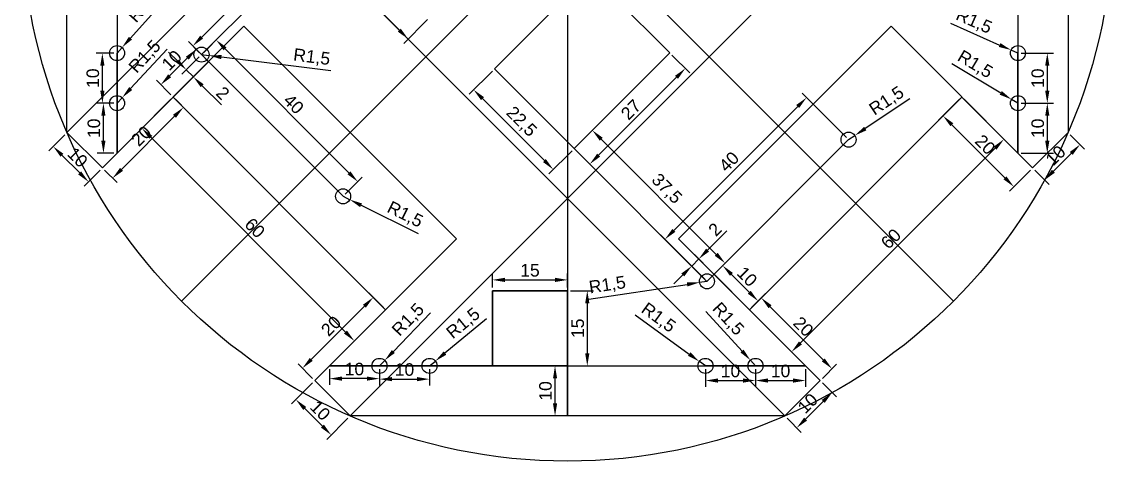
# Model space of a CAD drawing. Header units: millimetres. Extents: x -109 to 109, y -109 to 111.
# Drawn here: x -109 to 109, y -109 to -21.3 of the extents above; entities that cross this region are included whole.
import ezdxf

# ---------------------------------------------------------------- set-up
doc = ezdxf.new("R2010")
doc.units = ezdxf.units.MM
for name, color, linetype in [('Annotation', 50, 'Continuous'), ('Final', 1, 'Continuous'), ('Holes', 4, 'Continuous'), ('Plate', 7, 'Continuous')]:
    doc.layers.add(name, color=color, linetype=linetype)
doc.styles.get("Standard").update_dxf_attribs({"font": 'arial.ttf'})
doc.dimstyles.new('ISO-25', dxfattribs={"dimtxt": 2.5, "dimasz": 2.5, "dimexe": 1.25, "dimexo": 0.625, "dimtad": 1, "dimtxsty": 'Standard', "dimcen": 2.5, "dimadec": 0, "dimazin": 0, "dimtfac": 1, "dimtmove": 0, "dimatfit": 3, "dimfxl": 1, "dimarcsym": 0})

# ---------------------------------------------------------------- blocks, each defined once
blk = doc.blocks.new('*D13')
at = {"layer": 'Annotation', "color": 0, "lineweight": -2, "transparency": 16777216}
for p, q in [((100.42, -43.85), (103.27, -46.7)), ((100.61, -47.58), (97.08, -51.12)), ((93.35, -50.93), (96.19, -53.77))]:
    blk.add_line(p, q, dxfattribs=at)
at = {"layer": 'Annotation', "color": 0, "transparency": 16777216}
for points in [[(100.32, -47.29), (100.91, -47.88), (102.38, -45.81)], [(96.78, -50.82), (97.37, -51.41), (95.31, -52.88)]]:
    blk.add_solid(points, dxfattribs=at)
at = {"layer": 'Defpoints', "color": 0, "transparency": 16777216}
for p in [(99.98, -43.41), (92.91, -50.48), (95.31, -52.88)]:
    blk.add_point(p, dxfattribs=at)
at = {"layer": 'Annotation', "color": 0, "transparency": 16777216, "insert": (97.5, -48), "char_height": 2.5, "attachment_point": 5, "rotation": 45}
blk.add_mtext('10', dxfattribs=at)
blk = doc.blocks.new('*D17')
at = {"layer": 'Annotation', "color": 0, "lineweight": -2, "transparency": 16777216}
for p, q in [((50.93, -93.35), (53.75, -96.18)), ((51.1, -97.06), (47.56, -100.6)), ((43.85, -100.42), (46.68, -103.25))]:
    blk.add_line(p, q, dxfattribs=at)
at = {"layer": 'Annotation', "color": 0, "transparency": 16777216}
for points in [[(50.8, -96.76), (51.39, -97.35), (52.87, -95.29)], [(47.27, -100.3), (47.86, -100.89), (45.79, -102.36)]]:
    blk.add_solid(points, dxfattribs=at)
at = {"layer": 'Defpoints', "color": 0, "transparency": 16777216}
for p in [(50.48, -92.91), (43.41, -99.98), (45.79, -102.36)]:
    blk.add_point(p, dxfattribs=at)
at = {"layer": 'Annotation', "color": 0, "transparency": 16777216, "insert": (47.99, -97.48), "char_height": 2.5, "attachment_point": 5, "rotation": 45}
blk.add_mtext('10', dxfattribs=at)
blk = doc.blocks.new('*D18')
at = {"layer": 'Annotation', "color": 0, "lineweight": -2, "transparency": 16777216}
for p, q in [((-50.93, -93.35), (-55.15, -97.58)), ((-52.5, -98.46), (-48.97, -102)), ((-43.85, -100.42), (-48.08, -104.65))]:
    blk.add_line(p, q, dxfattribs=at)
at = {"layer": 'Annotation', "color": 0, "transparency": 16777216}
for points in [[(-52.21, -98.17), (-52.8, -98.76), (-54.27, -96.7)], [(-48.67, -101.7), (-49.26, -102.29), (-47.2, -103.77)]]:
    blk.add_solid(points, dxfattribs=at)
at = {"layer": 'Defpoints', "color": 0, "transparency": 16777216}
for p in [(-50.48, -92.91), (-43.41, -99.98), (-47.2, -103.77)]:
    blk.add_point(p, dxfattribs=at)
at = {"layer": 'Annotation', "color": 0, "transparency": 16777216, "insert": (-49.39, -98.89), "char_height": 2.5, "attachment_point": 5, "rotation": 315}
blk.add_mtext('10', dxfattribs=at)
blk = doc.blocks.new('*D22')
at = {"layer": 'Annotation', "color": 0, "lineweight": -2, "transparency": 16777216}
for p, q in [((-100.42, -43.85), (-103.63, -47.06)), ((-97.44, -51.48), (-100.98, -47.94)), ((-93.35, -50.93), (-96.56, -54.13))]:
    blk.add_line(p, q, dxfattribs=at)
at = {"layer": 'Annotation', "color": 0, "transparency": 16777216}
for points in [[(-100.68, -47.65), (-101.27, -48.24), (-102.74, -46.18)], [(-97.15, -51.18), (-97.74, -51.77), (-95.67, -53.25)]]:
    blk.add_solid(points, dxfattribs=at)
at = {"layer": 'Defpoints', "color": 0, "transparency": 16777216}
for p in [(-99.98, -43.41), (-102.74, -46.18), (-92.91, -50.48)]:
    blk.add_point(p, dxfattribs=at)
at = {"layer": 'Annotation', "color": 0, "transparency": 16777216, "insert": (-97.86, -48.37), "char_height": 2.5, "attachment_point": 5, "rotation": 315}
blk.add_mtext('10', dxfattribs=at)
blk = doc.blocks.new('*D26')
at = {"layer": 'Annotation', "color": 0, "lineweight": -2, "transparency": 16777216}
for p, q in [((-47.04, -1.78), (-51.8, -6.54)), ((-49.14, -7.42), (-33.59, -22.98)), ((-27.95, -20.87), (-32.7, -25.63))]:
    blk.add_line(p, q, dxfattribs=at)
at = {"layer": 'Annotation', "color": 0, "transparency": 16777216}
for points in [[(-48.85, -7.13), (-49.44, -7.72), (-50.91, -5.66)], [(-33.29, -22.69), (-33.88, -23.28), (-31.82, -24.75)]]:
    blk.add_solid(points, dxfattribs=at)
at = {"layer": 'Defpoints', "color": 0, "transparency": 16777216}
for p in [(-46.59, -1.34), (-27.5, -20.43), (-31.82, -24.75)]:
    blk.add_point(p, dxfattribs=at)
at = {"layer": 'Annotation', "color": 0, "transparency": 16777216, "insert": (-40.04, -13.87), "char_height": 2.5, "attachment_point": 5, "rotation": 315}
blk.add_mtext('27', dxfattribs=at)
blk = doc.blocks.new('*D42')
at = {"layer": 'Annotation', "color": 0, "lineweight": -2, "transparency": 16777216}
for p, q in [((-79.97, -26.78), (-87.26, -34.62)), ((-89.98, -37.56), (-88.96, -36.46))]:
    blk.add_line(p, q, dxfattribs=at)
at = {"layer": 'Annotation', "color": 0, "transparency": 16777216}
blk.add_solid([(-87.56, -34.34), (-86.95, -34.91), (-88.96, -36.46)], dxfattribs=at)
at = {"layer": 'Defpoints', "color": 0, "transparency": 16777216}
for p in [(-88.96, -36.46), (-89.98, -37.56)]:
    blk.add_point(p, dxfattribs=at)
at = {"layer": 'Annotation', "color": 0, "transparency": 16777216, "insert": (-84.32, -28.34), "char_height": 2.5, "attachment_point": 5, "rotation": 47.1097}
blk.add_mtext('R1,5', dxfattribs=at)
blk = doc.blocks.new('*D43')
at = {"layer": 'Annotation', "color": 0, "lineweight": -2, "transparency": 16777216}
for p, q in [((-80.16, -16.6), (-87.31, -24.58)), ((-89.98, -27.56), (-88.98, -26.44))]:
    blk.add_line(p, q, dxfattribs=at)
at = {"layer": 'Annotation', "color": 0, "transparency": 16777216}
blk.add_solid([(-87.62, -24.3), (-87, -24.85), (-88.98, -26.44)], dxfattribs=at)
at = {"layer": 'Defpoints', "color": 0, "transparency": 16777216}
for p in [(-89.98, -27.56), (-88.98, -26.44)]:
    blk.add_point(p, dxfattribs=at)
at = {"layer": 'Annotation', "color": 0, "transparency": 16777216, "insert": (-84.49, -18.24), "char_height": 2.5, "attachment_point": 5, "rotation": 48.1237}
blk.add_mtext('R1,5', dxfattribs=at)
blk = doc.blocks.new('*D52')
at = {"layer": 'Annotation', "color": 0, "lineweight": -2, "transparency": 16777216}
for p, q in [((76.53, -21.6), (86.32, -25.94)), ((89.98, -27.56), (88.61, -26.95))]:
    blk.add_line(p, q, dxfattribs=at)
at = {"layer": 'Annotation', "color": 0, "transparency": 16777216}
blk.add_solid([(86.49, -25.56), (86.16, -26.32), (88.61, -26.95)], dxfattribs=at)
at = {"layer": 'Defpoints', "color": 0, "transparency": 16777216}
for p in [(88.61, -26.95), (89.98, -27.56)]:
    blk.add_point(p, dxfattribs=at)
at = {"layer": 'Annotation', "color": 0, "transparency": 16777216, "insert": (81.14, -21.32), "char_height": 2.5, "attachment_point": 5, "rotation": 336.1309}
blk.add_mtext('R1,5', dxfattribs=at)
blk = doc.blocks.new('*D53')
at = {"layer": 'Annotation', "color": 0, "lineweight": -2, "transparency": 16777216}
for p, q in [((76.75, -29.64), (86.55, -35.5)), ((89.98, -37.56), (88.69, -36.79))]:
    blk.add_line(p, q, dxfattribs=at)
at = {"layer": 'Annotation', "color": 0, "transparency": 16777216}
blk.add_solid([(86.76, -35.14), (86.33, -35.86), (88.69, -36.79)], dxfattribs=at)
at = {"layer": 'Defpoints', "color": 0, "transparency": 16777216}
for p in [(88.69, -36.79), (89.98, -37.56)]:
    blk.add_point(p, dxfattribs=at)
at = {"layer": 'Annotation', "color": 0, "transparency": 16777216, "insert": (81.36, -29.92), "char_height": 2.5, "attachment_point": 5, "rotation": 329.1111}
blk.add_mtext('R1,5', dxfattribs=at)
blk = doc.blocks.new('*D54')
at = {"layer": 'Annotation', "color": 0, "lineweight": -2, "transparency": 16777216}
for p, q in [((27.65, -79.1), (34.86, -87.02)), ((37.56, -89.98), (36.55, -88.87))]:
    blk.add_line(p, q, dxfattribs=at)
at = {"layer": 'Annotation', "color": 0, "transparency": 16777216}
blk.add_solid([(35.17, -86.74), (34.55, -87.3), (36.55, -88.87)], dxfattribs=at)
at = {"layer": 'Defpoints', "color": 0, "transparency": 16777216}
for p in [(36.55, -88.87), (37.56, -89.98)]:
    blk.add_point(p, dxfattribs=at)
at = {"layer": 'Annotation', "color": 0, "transparency": 16777216, "insert": (31.99, -80.71), "char_height": 2.5, "attachment_point": 5, "rotation": 312.3177}
blk.add_mtext('R1,5', dxfattribs=at)
blk = doc.blocks.new('*D55')
at = {"layer": 'Annotation', "color": 0, "lineweight": -2, "transparency": 16777216}
for p, q in [((13.52, -79.78), (24.32, -87.63)), ((27.56, -89.98), (26.34, -89.1))]:
    blk.add_line(p, q, dxfattribs=at)
at = {"layer": 'Annotation', "color": 0, "transparency": 16777216}
blk.add_solid([(24.56, -87.29), (24.07, -87.97), (26.34, -89.1)], dxfattribs=at)
at = {"layer": 'Defpoints', "color": 0, "transparency": 16777216}
for p in [(26.34, -89.1), (27.56, -89.98)]:
    blk.add_point(p, dxfattribs=at)
at = {"layer": 'Annotation', "color": 0, "transparency": 16777216, "insert": (18.09, -80.47), "char_height": 2.5, "attachment_point": 5, "rotation": 323.9869}
blk.add_mtext('R1,5', dxfattribs=at)
blk = doc.blocks.new('*D56')
at = {"layer": 'Annotation', "color": 0, "lineweight": -2, "transparency": 16777216}
for p, q in [((-16.21, -80.61), (-24.47, -87.43)), ((-27.56, -89.98), (-26.4, -89.03))]:
    blk.add_line(p, q, dxfattribs=at)
at = {"layer": 'Annotation', "color": 0, "transparency": 16777216}
blk.add_solid([(-24.74, -87.11), (-24.21, -87.76), (-26.4, -89.03)], dxfattribs=at)
at = {"layer": 'Defpoints', "color": 0, "transparency": 16777216}
for p in [(-26.4, -89.03), (-27.56, -89.98)]:
    blk.add_point(p, dxfattribs=at)
at = {"layer": 'Annotation', "color": 0, "transparency": 16777216, "insert": (-20.73, -81.59), "char_height": 2.5, "attachment_point": 5, "rotation": 39.5497}
blk.add_mtext('R1,5', dxfattribs=at)
blk = doc.blocks.new('*D57')
at = {"layer": 'Annotation', "color": 0, "lineweight": -2, "transparency": 16777216}
for p, q in [((-27.35, -79.39), (-34.78, -87.1)), ((-37.56, -89.98), (-36.51, -88.9))]:
    blk.add_line(p, q, dxfattribs=at)
at = {"layer": 'Annotation', "color": 0, "transparency": 16777216}
blk.add_solid([(-35.08, -86.81), (-34.48, -87.39), (-36.51, -88.9)], dxfattribs=at)
at = {"layer": 'Defpoints', "color": 0, "transparency": 16777216}
for p in [(-36.51, -88.9), (-37.56, -89.98)]:
    blk.add_point(p, dxfattribs=at)
at = {"layer": 'Annotation', "color": 0, "transparency": 16777216, "insert": (-31.73, -80.87), "char_height": 2.5, "attachment_point": 5, "rotation": 46.0676}
blk.add_mtext('R1,5', dxfattribs=at)
blk = doc.blocks.new('*D66')
at = {"layer": 'Annotation', "color": 0, "lineweight": -2, "transparency": 16777216}
for p, q in [((-0.63, -89.98), (-3.74, -89.98)), ((-2.49, -97.48), (-2.49, -92.48)), ((-0.63, -99.98), (-3.74, -99.98))]:
    blk.add_line(p, q, dxfattribs=at)
at = {"layer": 'Annotation', "color": 0, "transparency": 16777216}
for points in [[(-2.9, -92.48), (-2.07, -92.48), (-2.49, -89.98)], [(-2.9, -97.48), (-2.07, -97.48), (-2.49, -99.98)]]:
    blk.add_solid(points, dxfattribs=at)
at = {"layer": 'Defpoints', "color": 0, "transparency": 16777216}
for p in [(-2.49, -89.98), (0, -89.98), (0, -99.98)]:
    blk.add_point(p, dxfattribs=at)
at = {"layer": 'Annotation', "color": 0, "transparency": 16777216, "insert": (-4.39, -94.98), "char_height": 2.5, "attachment_point": 5, "rotation": 90}
blk.add_mtext('10', dxfattribs=at)
blk = doc.blocks.new('*D67')
at = {"layer": 'Annotation', "color": 0, "lineweight": -2, "transparency": 16777216}
for p, q in [((-47.56, -90.61), (-47.56, -93.78)), ((-37.56, -90.61), (-37.56, -93.78)), ((-40.06, -92.53), (-45.06, -92.53))]:
    blk.add_line(p, q, dxfattribs=at)
at = {"layer": 'Annotation', "color": 0, "transparency": 16777216}
for points in [[(-45.06, -92.11), (-45.06, -92.94), (-47.56, -92.53)], [(-40.06, -92.11), (-40.06, -92.94), (-37.56, -92.53)]]:
    blk.add_solid(points, dxfattribs=at)
at = {"layer": 'Defpoints', "color": 0, "transparency": 16777216}
for p in [(-47.56, -89.98), (-37.56, -89.98), (-47.56, -92.53)]:
    blk.add_point(p, dxfattribs=at)
at = {"layer": 'Annotation', "color": 0, "transparency": 16777216, "insert": (-42.56, -90.63), "char_height": 2.5, "attachment_point": 5}
blk.add_mtext('10', dxfattribs=at)
blk = doc.blocks.new('*D68')
at = {"layer": 'Annotation', "color": 0, "lineweight": -2, "transparency": 16777216}
for p, q in [((-37.56, -90.61), (-37.56, -93.88)), ((-27.56, -90.61), (-27.56, -93.88)), ((-35.06, -92.63), (-30.06, -92.63))]:
    blk.add_line(p, q, dxfattribs=at)
at = {"layer": 'Annotation', "color": 0, "transparency": 16777216}
for points in [[(-35.06, -92.21), (-35.06, -93.05), (-37.56, -92.63)], [(-30.06, -92.21), (-30.06, -93.05), (-27.56, -92.63)]]:
    blk.add_solid(points, dxfattribs=at)
at = {"layer": 'Defpoints', "color": 0, "transparency": 16777216}
for p in [(-37.56, -89.98), (-27.56, -89.98), (-27.56, -92.63)]:
    blk.add_point(p, dxfattribs=at)
at = {"layer": 'Annotation', "color": 0, "transparency": 16777216, "insert": (-32.56, -90.73), "char_height": 2.5, "attachment_point": 5}
blk.add_mtext('10', dxfattribs=at)
blk = doc.blocks.new('*D69')
at = {"layer": 'Annotation', "color": 0, "lineweight": -2, "transparency": 16777216}
for p, q in [((37.56, -90.61), (37.56, -94.16)), ((47.56, -90.61), (47.56, -94.16)), ((40.06, -92.91), (45.06, -92.91))]:
    blk.add_line(p, q, dxfattribs=at)
at = {"layer": 'Annotation', "color": 0, "transparency": 16777216}
for points in [[(40.06, -92.49), (40.06, -93.33), (37.56, -92.91)], [(45.06, -92.49), (45.06, -93.33), (47.56, -92.91)]]:
    blk.add_solid(points, dxfattribs=at)
at = {"layer": 'Defpoints', "color": 0, "transparency": 16777216}
for p in [(37.56, -89.98), (47.56, -89.98), (47.56, -92.91)]:
    blk.add_point(p, dxfattribs=at)
at = {"layer": 'Annotation', "color": 0, "transparency": 16777216, "insert": (42.56, -91.01), "char_height": 2.5, "attachment_point": 5}
blk.add_mtext('10', dxfattribs=at)
blk = doc.blocks.new('*D70')
at = {"layer": 'Annotation', "color": 0, "lineweight": -2, "transparency": 16777216}
for p, q in [((27.56, -90.61), (27.56, -94.16)), ((37.56, -90.61), (37.56, -94.16)), ((30.06, -92.91), (35.06, -92.91))]:
    blk.add_line(p, q, dxfattribs=at)
at = {"layer": 'Annotation', "color": 0, "transparency": 16777216}
for points in [[(30.06, -92.49), (30.06, -93.33), (27.56, -92.91)], [(35.06, -92.49), (35.06, -93.33), (37.56, -92.91)]]:
    blk.add_solid(points, dxfattribs=at)
at = {"layer": 'Defpoints', "color": 0, "transparency": 16777216}
for p in [(27.56, -89.98), (37.56, -89.98), (37.56, -92.91)]:
    blk.add_point(p, dxfattribs=at)
at = {"layer": 'Annotation', "color": 0, "transparency": 16777216, "insert": (32.56, -91.01), "char_height": 2.5, "attachment_point": 5}
blk.add_mtext('10', dxfattribs=at)
blk = doc.blocks.new('*D71')
at = {"layer": 'Annotation', "color": 0, "lineweight": -2, "transparency": 16777216}
for p, q in [((-90.61, -37.56), (-93.95, -37.56)), ((-92.7, -45.06), (-92.7, -40.06)), ((-90.61, -47.56), (-93.95, -47.56))]:
    blk.add_line(p, q, dxfattribs=at)
at = {"layer": 'Annotation', "color": 0, "transparency": 16777216}
for points in [[(-93.12, -40.06), (-92.29, -40.06), (-92.7, -37.56)], [(-93.12, -45.06), (-92.29, -45.06), (-92.7, -47.56)]]:
    blk.add_solid(points, dxfattribs=at)
at = {"layer": 'Defpoints', "color": 0, "transparency": 16777216}
for p in [(-92.7, -37.56), (-89.98, -37.56), (-89.98, -47.56)]:
    blk.add_point(p, dxfattribs=at)
at = {"layer": 'Annotation', "color": 0, "transparency": 16777216, "insert": (-94.6, -42.56), "char_height": 2.5, "attachment_point": 5, "rotation": 90}
blk.add_mtext('10', dxfattribs=at)
blk = doc.blocks.new('*D72')
at = {"layer": 'Annotation', "color": 0, "lineweight": -2, "transparency": 16777216}
for p, q in [((-90.61, -27.56), (-94.16, -27.56)), ((-92.91, -35.06), (-92.91, -30.06)), ((-90.61, -37.56), (-94.16, -37.56))]:
    blk.add_line(p, q, dxfattribs=at)
at = {"layer": 'Annotation', "color": 0, "transparency": 16777216}
for points in [[(-93.33, -30.06), (-92.49, -30.06), (-92.91, -27.56)], [(-93.33, -35.06), (-92.49, -35.06), (-92.91, -37.56)]]:
    blk.add_solid(points, dxfattribs=at)
at = {"layer": 'Defpoints', "color": 0, "transparency": 16777216}
for p in [(-92.91, -27.56), (-89.98, -27.56), (-89.98, -37.56)]:
    blk.add_point(p, dxfattribs=at)
at = {"layer": 'Annotation', "color": 0, "transparency": 16777216, "insert": (-94.81, -32.56), "char_height": 2.5, "attachment_point": 5, "rotation": 90}
blk.add_mtext('10', dxfattribs=at)
blk = doc.blocks.new('*D82')
at = {"layer": 'Annotation', "color": 0, "lineweight": -2, "transparency": 16777216}
for p, q in [((90.61, -37.56), (97.09, -37.56)), ((95.84, -40.06), (95.84, -45.06)), ((90.61, -47.56), (97.09, -47.56))]:
    blk.add_line(p, q, dxfattribs=at)
at = {"layer": 'Annotation', "color": 0, "transparency": 16777216}
for points in [[(95.42, -40.06), (96.26, -40.06), (95.84, -37.56)], [(95.42, -45.06), (96.26, -45.06), (95.84, -47.56)]]:
    blk.add_solid(points, dxfattribs=at)
at = {"layer": 'Defpoints', "color": 0, "transparency": 16777216}
for p in [(89.98, -37.56), (89.98, -47.56), (95.84, -47.56)]:
    blk.add_point(p, dxfattribs=at)
at = {"layer": 'Annotation', "color": 0, "transparency": 16777216, "insert": (93.94, -42.56), "char_height": 2.5, "attachment_point": 5, "rotation": 90}
blk.add_mtext('10', dxfattribs=at)
blk = doc.blocks.new('*D83')
at = {"layer": 'Annotation', "color": 0, "lineweight": -2, "transparency": 16777216}
for p, q in [((90.61, -27.56), (97.09, -27.56)), ((95.84, -30.06), (95.84, -35.06)), ((90.61, -37.56), (97.09, -37.56))]:
    blk.add_line(p, q, dxfattribs=at)
at = {"layer": 'Annotation', "color": 0, "transparency": 16777216}
for points in [[(95.42, -30.06), (96.26, -30.06), (95.84, -27.56)], [(95.42, -35.06), (96.26, -35.06), (95.84, -37.56)]]:
    blk.add_solid(points, dxfattribs=at)
at = {"layer": 'Defpoints', "color": 0, "transparency": 16777216}
for p in [(89.98, -27.56), (89.98, -37.56), (95.84, -37.56)]:
    blk.add_point(p, dxfattribs=at)
at = {"layer": 'Annotation', "color": 0, "transparency": 16777216, "insert": (93.94, -32.56), "char_height": 2.5, "attachment_point": 5, "rotation": 90}
blk.add_mtext('10', dxfattribs=at)
blk = doc.blocks.new('*D108')
at = {"layer": 'Annotation', "color": 0, "lineweight": -2, "transparency": 16777216}
for p, q in [((-78.33, -36.78), (-75.84, -39.27)), ((-89.1, -50.76), (-78.49, -40.15)), ((-92.47, -50.93), (-89.98, -53.41))]:
    blk.add_line(p, q, dxfattribs=at)
at = {"layer": 'Annotation', "color": 0, "transparency": 16777216}
for points in [[(-78.79, -39.86), (-78.2, -40.45), (-76.72, -38.39)], [(-89.39, -50.47), (-88.8, -51.06), (-90.87, -52.53)]]:
    blk.add_solid(points, dxfattribs=at)
at = {"layer": 'Defpoints', "color": 0, "transparency": 16777216}
for p in [(-78.77, -36.34), (-76.72, -38.39), (-92.91, -50.48)]:
    blk.add_point(p, dxfattribs=at)
at = {"layer": 'Annotation', "color": 0, "transparency": 16777216, "insert": (-85.14, -44.11), "char_height": 2.5, "attachment_point": 5, "rotation": 45}
blk.add_mtext('20', dxfattribs=at)
blk = doc.blocks.new('*D109')
at = {"layer": 'Annotation', "color": 0, "lineweight": -2, "transparency": 16777216}
for p, q in [((-36.78, -78.33), (-39.69, -75.42)), ((-40.57, -78.08), (-51.18, -88.68)), ((-50.93, -92.47), (-53.83, -89.57))]:
    blk.add_line(p, q, dxfattribs=at)
at = {"layer": 'Annotation', "color": 0, "transparency": 16777216}
for points in [[(-40.87, -77.78), (-40.28, -78.37), (-38.8, -76.31)], [(-51.47, -88.39), (-50.88, -88.98), (-52.95, -90.45)]]:
    blk.add_solid(points, dxfattribs=at)
at = {"layer": 'Defpoints', "color": 0, "transparency": 16777216}
for p in [(-36.34, -78.77), (-52.95, -90.45), (-50.48, -92.91)]:
    blk.add_point(p, dxfattribs=at)
at = {"layer": 'Annotation', "color": 0, "transparency": 16777216, "insert": (-47.22, -82.03), "char_height": 2.5, "attachment_point": 5, "rotation": 45}
blk.add_mtext('20', dxfattribs=at)
blk = doc.blocks.new('*D110')
at = {"layer": 'Annotation', "color": 0, "lineweight": -2, "transparency": 16777216}
for p, q in [((-79.21, -36.78), (-85.89, -43.46)), ((-44.34, -83.24), (-83.24, -44.34)), ((-36.78, -79.21), (-43.46, -85.89))]:
    blk.add_line(p, q, dxfattribs=at)
at = {"layer": 'Annotation', "color": 0, "transparency": 16777216}
for points in [[(-82.94, -44.05), (-83.53, -44.64), (-85, -42.58)], [(-44.05, -82.94), (-44.64, -83.53), (-42.58, -85)]]:
    blk.add_solid(points, dxfattribs=at)
at = {"layer": 'Defpoints', "color": 0, "transparency": 16777216}
for p in [(-78.77, -36.34), (-85, -42.58), (-36.34, -78.77)]:
    blk.add_point(p, dxfattribs=at)
at = {"layer": 'Annotation', "color": 0, "transparency": 16777216, "insert": (-62.45, -62.45), "char_height": 2.5, "attachment_point": 5, "rotation": 315}
blk.add_mtext('60', dxfattribs=at)
blk = doc.blocks.new('*D111')
at = {"layer": 'Annotation', "color": 0, "lineweight": -2, "transparency": 16777216}
for p, q in [((78.33, -36.78), (74.14, -40.97)), ((87.39, -52.47), (76.79, -41.86)), ((92.47, -50.93), (88.28, -55.12))]:
    blk.add_line(p, q, dxfattribs=at)
at = {"layer": 'Annotation', "color": 0, "transparency": 16777216}
for points in [[(77.08, -41.56), (76.49, -42.15), (75.02, -40.09)], [(87.69, -52.17), (87.1, -52.76), (89.16, -54.23)]]:
    blk.add_solid(points, dxfattribs=at)
at = {"layer": 'Defpoints', "color": 0, "transparency": 16777216}
for p in [(78.77, -36.34), (75.02, -40.09), (92.91, -50.48)]:
    blk.add_point(p, dxfattribs=at)
at = {"layer": 'Annotation', "color": 0, "transparency": 16777216, "insert": (83.44, -45.82), "char_height": 2.5, "attachment_point": 5, "rotation": 315}
blk.add_mtext('20', dxfattribs=at)
blk = doc.blocks.new('*D112')
at = {"layer": 'Annotation', "color": 0, "lineweight": -2, "transparency": 16777216}
for p, q in [((36.78, -78.33), (39.58, -75.53)), ((51.07, -88.79), (40.47, -78.18)), ((50.93, -92.47), (53.73, -89.67))]:
    blk.add_line(p, q, dxfattribs=at)
at = {"layer": 'Annotation', "color": 0, "transparency": 16777216}
for points in [[(40.76, -77.88), (40.17, -78.47), (38.7, -76.41)], [(51.37, -88.49), (50.78, -89.08), (52.84, -90.55)]]:
    blk.add_solid(points, dxfattribs=at)
at = {"layer": 'Defpoints', "color": 0, "transparency": 16777216}
for p in [(38.7, -76.41), (36.34, -78.77), (50.48, -92.91)]:
    blk.add_point(p, dxfattribs=at)
at = {"layer": 'Annotation', "color": 0, "transparency": 16777216, "insert": (47.11, -82.14), "char_height": 2.5, "attachment_point": 5, "rotation": 315}
blk.add_mtext('20', dxfattribs=at)
blk = doc.blocks.new('*D114')
at = {"layer": 'Annotation', "color": 0, "lineweight": -2, "transparency": 16777216}
for p, q in [((79.21, -36.78), (88.07, -45.64)), ((46.52, -85.41), (85.41, -46.52)), ((36.78, -79.21), (45.64, -88.07))]:
    blk.add_line(p, q, dxfattribs=at)
at = {"layer": 'Annotation', "color": 0, "transparency": 16777216}
for points in [[(85.12, -46.23), (85.71, -46.82), (87.18, -44.76)], [(46.23, -85.12), (46.82, -85.71), (44.76, -87.18)]]:
    blk.add_solid(points, dxfattribs=at)
at = {"layer": 'Defpoints', "color": 0, "transparency": 16777216}
for p in [(78.77, -36.34), (87.18, -44.76), (36.34, -78.77)]:
    blk.add_point(p, dxfattribs=at)
at = {"layer": 'Annotation', "color": 0, "transparency": 16777216, "insert": (64.62, -64.62), "char_height": 2.5, "attachment_point": 5, "rotation": 45}
blk.add_mtext('60', dxfattribs=at)
blk = doc.blocks.new('*D119')
at = {"layer": 'Annotation', "color": 0, "lineweight": -2, "transparency": 16777216}
for p, q in [((-72.14, -28.83), (-75.06, -25.91)), ((-79.48, -32.1), (-75.94, -28.56)), ((-79.21, -35.9), (-82.13, -32.98))]:
    blk.add_line(p, q, dxfattribs=at)
at = {"layer": 'Annotation', "color": 0, "transparency": 16777216}
for points in [[(-76.23, -28.27), (-75.65, -28.86), (-74.17, -26.8)], [(-79.77, -31.8), (-79.18, -32.39), (-81.24, -33.87)]]:
    blk.add_solid(points, dxfattribs=at)
at = {"layer": 'Defpoints', "color": 0, "transparency": 16777216}
for p in [(-74.17, -26.8), (-71.7, -29.27), (-78.77, -36.34)]:
    blk.add_point(p, dxfattribs=at)
at = {"layer": 'Annotation', "color": 0, "transparency": 16777216, "insert": (-79.05, -28.99), "char_height": 2.5, "attachment_point": 5, "rotation": 45}
blk.add_mtext('10', dxfattribs=at)
blk = doc.blocks.new('*D120')
at = {"layer": 'Annotation', "color": 0, "lineweight": -2, "transparency": 16777216}
for p, q in [((-77.92, -29.13), (-79.68, -27.36)), ((-73.55, -28.3), (-77.03, -31.78)), ((-72.14, -29.71), (-75.62, -33.19)), ((-76.15, -30.89), (-74.73, -32.31)), ((-72.97, -34.08), (-69.14, -37.9))]:
    blk.add_line(p, q, dxfattribs=at)
at = {"layer": 'Annotation', "color": 0, "transparency": 16777216}
for points in [[(-77.62, -28.83), (-78.21, -29.42), (-76.15, -30.89)], [(-72.67, -33.78), (-73.26, -34.37), (-74.73, -32.31)]]:
    blk.add_solid(points, dxfattribs=at)
at = {"layer": 'Defpoints', "color": 0, "transparency": 16777216}
for p in [(-73.11, -27.86), (-71.7, -29.27), (-74.73, -32.31)]:
    blk.add_point(p, dxfattribs=at)
at = {"layer": 'Annotation', "color": 0, "transparency": 16777216, "insert": (-68.84, -35.54), "char_height": 2.5, "attachment_point": 5, "rotation": 315}
blk.add_mtext('2', dxfattribs=at)
blk = doc.blocks.new('*D121')
at = {"layer": 'Annotation', "color": 0, "lineweight": -2, "transparency": 16777216}
for p, q in [((-47.04, -0.9), (-49.21, 1.27)), ((-73.07, -24.36), (-50.09, -1.38)), ((-73.55, -27.41), (-75.73, -25.24))]:
    blk.add_line(p, q, dxfattribs=at)
at = {"layer": 'Annotation', "color": 0, "transparency": 16777216}
for points in [[(-50.39, -1.08), (-49.8, -1.67), (-48.33, 0.39)], [(-73.37, -24.06), (-72.78, -24.65), (-74.84, -26.13)]]:
    blk.add_solid(points, dxfattribs=at)
at = {"layer": 'Defpoints', "color": 0, "transparency": 16777216}
for p in [(-48.33, 0.39), (-46.59, -1.34), (-73.11, -27.86)]:
    blk.add_point(p, dxfattribs=at)
at = {"layer": 'Annotation', "color": 0, "transparency": 16777216, "insert": (-63.09, -11.36), "char_height": 2.5, "attachment_point": 5, "rotation": 45}
blk.add_mtext('37,5', dxfattribs=at)
blk = doc.blocks.new('*D122')
at = {"layer": 'Annotation', "color": 0, "lineweight": -2, "transparency": 16777216}
for p, q in [((-72.67, -27.41), (-69.3, -24.04)), ((-68.41, -26.69), (-43.66, -51.44)), ((-44.39, -55.7), (-41.01, -52.33))]:
    blk.add_line(p, q, dxfattribs=at)
at = {"layer": 'Annotation', "color": 0, "transparency": 16777216}
for points in [[(-68.12, -26.4), (-68.71, -26.99), (-70.18, -24.93)], [(-43.37, -51.15), (-43.96, -51.74), (-41.9, -53.21)]]:
    blk.add_solid(points, dxfattribs=at)
at = {"layer": 'Defpoints', "color": 0, "transparency": 16777216}
for p in [(-73.11, -27.86), (-41.9, -53.21), (-44.83, -56.14)]:
    blk.add_point(p, dxfattribs=at)
at = {"layer": 'Annotation', "color": 0, "transparency": 16777216, "insert": (-54.69, -37.72), "char_height": 2.5, "attachment_point": 5, "rotation": 315}
blk.add_mtext('40', dxfattribs=at)
blk = doc.blocks.new('*D123')
at = {"layer": 'Annotation', "color": 0, "lineweight": -2, "transparency": 16777216}
for p, q in [((-73.11, -27.86), (-71.62, -28.04)), ((-47.29, -31.11), (-69.14, -28.36))]:
    blk.add_line(p, q, dxfattribs=at)
at = {"layer": 'Annotation', "color": 0, "transparency": 16777216}
blk.add_solid([(-69.09, -27.94), (-69.19, -28.77), (-71.62, -28.04)], dxfattribs=at)
at = {"layer": 'Defpoints', "color": 0, "transparency": 16777216}
for p in [(-73.11, -27.86), (-71.62, -28.04)]:
    blk.add_point(p, dxfattribs=at)
at = {"layer": 'Annotation', "color": 0, "transparency": 16777216, "insert": (-51.1, -28.48), "char_height": 2.5, "attachment_point": 5, "rotation": 352.8255}
blk.add_mtext('R1,5', dxfattribs=at)
blk = doc.blocks.new('*D124')
at = {"layer": 'Annotation', "color": 0, "lineweight": -2, "transparency": 16777216}
for p, q in [((-44.83, -56.14), (-43.48, -56.81)), ((-29.77, -63.63), (-41.25, -57.92))]:
    blk.add_line(p, q, dxfattribs=at)
at = {"layer": 'Annotation', "color": 0, "transparency": 16777216}
blk.add_solid([(-41.06, -57.55), (-41.43, -58.29), (-43.48, -56.81)], dxfattribs=at)
at = {"layer": 'Defpoints', "color": 0, "transparency": 16777216}
for p in [(-44.83, -56.14), (-43.48, -56.81)]:
    blk.add_point(p, dxfattribs=at)
at = {"layer": 'Annotation', "color": 0, "transparency": 16777216, "insert": (-32.5, -59.89), "char_height": 2.5, "attachment_point": 5, "rotation": 333.5613}
blk.add_mtext('R1,5', dxfattribs=at)
blk = doc.blocks.new('*D125')
at = {"layer": 'Annotation', "color": 0, "lineweight": -2, "transparency": 16777216}
for p, q in [((29.71, -71.26), (31.88, -69.09)), ((36.3, -75.27), (32.76, -71.74)), ((36.78, -78.33), (38.95, -76.16))]:
    blk.add_line(p, q, dxfattribs=at)
at = {"layer": 'Annotation', "color": 0, "transparency": 16777216}
for points in [[(33.06, -71.44), (32.47, -72.03), (31, -69.97)], [(36.59, -74.98), (36.01, -75.57), (38.07, -77.04)]]:
    blk.add_solid(points, dxfattribs=at)
at = {"layer": 'Defpoints', "color": 0, "transparency": 16777216}
for p in [(29.27, -71.7), (31, -69.97), (36.34, -78.77)]:
    blk.add_point(p, dxfattribs=at)
at = {"layer": 'Annotation', "color": 0, "transparency": 16777216, "insert": (35.88, -72.16), "char_height": 2.5, "attachment_point": 5, "rotation": 315}
blk.add_mtext('10', dxfattribs=at)
blk = doc.blocks.new('*D126')
at = {"layer": 'Annotation', "color": 0, "lineweight": -2, "transparency": 16777216}
for p, q in [((27.99, -66.88), (31.81, -63.06)), ((27.41, -72.67), (23.92, -69.18)), ((24.81, -70.06), (26.22, -68.65)), ((28.83, -71.26), (25.34, -67.76)), ((23.04, -71.83), (21.27, -73.6))]:
    blk.add_line(p, q, dxfattribs=at)
at = {"layer": 'Annotation', "color": 0, "transparency": 16777216}
for points in [[(27.69, -66.58), (28.28, -67.17), (26.22, -68.65)], [(22.74, -71.53), (23.33, -72.12), (24.81, -70.06)]]:
    blk.add_solid(points, dxfattribs=at)
at = {"layer": 'Defpoints', "color": 0, "transparency": 16777216}
for p in [(26.22, -68.65), (29.27, -71.7), (27.86, -73.11)]:
    blk.add_point(p, dxfattribs=at)
at = {"layer": 'Annotation', "color": 0, "transparency": 16777216, "insert": (29.45, -62.75), "char_height": 2.5, "attachment_point": 5, "rotation": 45}
blk.add_mtext('2', dxfattribs=at)
blk = doc.blocks.new('*D127')
at = {"layer": 'Annotation', "color": 0, "lineweight": -2, "transparency": 16777216}
for p, q in [((55.7, -44.39), (46.87, -35.55)), ((21.23, -62.95), (45.98, -38.2)), ((27.41, -72.67), (18.58, -63.84))]:
    blk.add_line(p, q, dxfattribs=at)
at = {"layer": 'Annotation', "color": 0, "transparency": 16777216}
for points in [[(45.69, -37.91), (46.28, -38.5), (47.75, -36.44)], [(20.94, -62.66), (21.53, -63.25), (19.47, -64.72)]]:
    blk.add_solid(points, dxfattribs=at)
at = {"layer": 'Defpoints', "color": 0, "transparency": 16777216}
for p in [(47.75, -36.44), (56.14, -44.83), (27.86, -73.11)]:
    blk.add_point(p, dxfattribs=at)
at = {"layer": 'Annotation', "color": 0, "transparency": 16777216, "insert": (32.26, -49.23), "char_height": 2.5, "attachment_point": 5, "rotation": 45}
blk.add_mtext('40', dxfattribs=at)
blk = doc.blocks.new('*D128')
at = {"layer": 'Annotation', "color": 0, "lineweight": -2, "transparency": 16777216}
for p, q in [((68.41, -36.71), (59.48, -42.62)), ((56.14, -44.83), (57.39, -44))]:
    blk.add_line(p, q, dxfattribs=at)
at = {"layer": 'Annotation', "color": 0, "transparency": 16777216}
blk.add_solid([(59.25, -42.27), (59.71, -42.97), (57.39, -44)], dxfattribs=at)
at = {"layer": 'Defpoints', "color": 0, "transparency": 16777216}
for p in [(56.14, -44.83), (57.39, -44)]:
    blk.add_point(p, dxfattribs=at)
at = {"layer": 'Annotation', "color": 0, "transparency": 16777216, "insert": (63.82, -37.2), "char_height": 2.5, "attachment_point": 5, "rotation": 33.4682}
blk.add_mtext('R1,5', dxfattribs=at)
blk = doc.blocks.new('*D129')
at = {"layer": 'Annotation', "color": 0, "lineweight": -2, "transparency": 16777216}
for p, q in [((4.24, -76.69), (23.9, -73.71)), ((27.86, -73.11), (26.37, -73.34))]:
    blk.add_line(p, q, dxfattribs=at)
at = {"layer": 'Annotation', "color": 0, "transparency": 16777216}
blk.add_solid([(23.84, -73.3), (23.96, -74.12), (26.37, -73.34)], dxfattribs=at)
at = {"layer": 'Defpoints', "color": 0, "transparency": 16777216}
for p in [(26.37, -73.34), (27.86, -73.11)]:
    blk.add_point(p, dxfattribs=at)
at = {"layer": 'Annotation', "color": 0, "transparency": 16777216, "insert": (7.98, -73.97), "char_height": 2.5, "attachment_point": 5, "rotation": 8.6094}
blk.add_mtext('R1,5', dxfattribs=at)
blk = doc.blocks.new('*D130')
at = {"layer": 'Annotation', "color": 0, "lineweight": -2, "transparency": 16777216}
for p, q in [((1.78, -46.15), (5.85, -42.09)), ((29.71, -67.72), (6.73, -44.74)), ((28.3, -72.67), (32.37, -68.6))]:
    blk.add_line(p, q, dxfattribs=at)
at = {"layer": 'Annotation', "color": 0, "transparency": 16777216}
for points in [[(7.03, -44.44), (6.44, -45.03), (4.97, -42.97)], [(30.01, -67.42), (29.42, -68.01), (31.48, -69.49)]]:
    blk.add_solid(points, dxfattribs=at)
at = {"layer": 'Defpoints', "color": 0, "transparency": 16777216}
for p in [(4.97, -42.97), (1.34, -46.59), (27.86, -73.11)]:
    blk.add_point(p, dxfattribs=at)
at = {"layer": 'Annotation', "color": 0, "transparency": 16777216, "insert": (19.73, -54.72), "char_height": 2.5, "attachment_point": 5, "rotation": 315}
blk.add_mtext('37,5', dxfattribs=at)
blk = doc.blocks.new('*D131')
at = {"layer": 'Annotation', "color": 0, "lineweight": -2, "transparency": 16777216}
for p, q in [((-15.01, -31.13), (-19.64, -35.75)), ((-4.61, -49.01), (-16.98, -36.64)), ((0.9, -47.04), (-3.73, -51.66))]:
    blk.add_line(p, q, dxfattribs=at)
at = {"layer": 'Annotation', "color": 0, "transparency": 16777216}
for points in [[(-16.69, -36.34), (-17.28, -36.93), (-18.75, -34.87)], [(-4.32, -48.71), (-4.9, -49.3), (-2.84, -50.78)]]:
    blk.add_solid(points, dxfattribs=at)
at = {"layer": 'Defpoints', "color": 0, "transparency": 16777216}
for p in [(-14.57, -30.69), (-18.75, -34.87), (1.34, -46.59)]:
    blk.add_point(p, dxfattribs=at)
at = {"layer": 'Annotation', "color": 0, "transparency": 16777216, "insert": (-9.29, -41.32), "char_height": 2.5, "attachment_point": 5, "rotation": 315}
blk.add_mtext('22,5', dxfattribs=at)
blk = doc.blocks.new('*D134')
at = {"layer": 'Annotation', "color": 0, "lineweight": -2, "transparency": 16777216}
for p, q in [((20.87, -27.95), (24.43, -31.5)), ((6.22, -47.94), (21.78, -32.38)), ((1.78, -47.04), (5.34, -50.59))]:
    blk.add_line(p, q, dxfattribs=at)
at = {"layer": 'Annotation', "color": 0, "transparency": 16777216}
for points in [[(21.48, -32.09), (22.07, -32.68), (23.54, -30.61)], [(5.92, -47.64), (6.51, -48.23), (4.45, -49.71)]]:
    blk.add_solid(points, dxfattribs=at)
at = {"layer": 'Defpoints', "color": 0, "transparency": 16777216}
for p in [(20.43, -27.5), (23.54, -30.61), (1.34, -46.59)]:
    blk.add_point(p, dxfattribs=at)
at = {"layer": 'Annotation', "color": 0, "transparency": 16777216, "insert": (12.67, -38.83), "char_height": 2.5, "attachment_point": 5, "rotation": 45}
blk.add_mtext('27', dxfattribs=at)
blk = doc.blocks.new('*D151')
at = {"layer": 'Annotation', "color": 0, "lineweight": -2, "transparency": 16777216}
for p, q in [((-15, -74.36), (-15, -71.57)), ((0, -74.36), (0, -71.57)), ((-12.5, -72.82), (-2.5, -72.82))]:
    blk.add_line(p, q, dxfattribs=at)
at = {"layer": 'Annotation', "color": 0, "transparency": 16777216}
for points in [[(-12.5, -72.4), (-12.5, -73.24), (-15, -72.82)], [(-2.5, -72.4), (-2.5, -73.24), (0, -72.82)]]:
    blk.add_solid(points, dxfattribs=at)
at = {"layer": 'Defpoints', "color": 0, "transparency": 16777216}
for p in [(0, -72.82), (-15, -74.98), (0, -74.98)]:
    blk.add_point(p, dxfattribs=at)
at = {"layer": 'Annotation', "color": 0, "transparency": 16777216, "insert": (-7.5, -70.92), "char_height": 2.5, "attachment_point": 5}
blk.add_mtext('15', dxfattribs=at)
blk = doc.blocks.new('*D152')
at = {"layer": 'Annotation', "color": 0, "lineweight": -2, "transparency": 16777216}
for p, q in [((0.62, -74.98), (5.2, -74.98)), ((3.95, -77.48), (3.95, -87.48)), ((0.62, -89.98), (5.2, -89.98))]:
    blk.add_line(p, q, dxfattribs=at)
at = {"layer": 'Annotation', "color": 0, "transparency": 16777216}
for points in [[(3.53, -77.48), (4.37, -77.48), (3.95, -74.98)], [(3.53, -87.48), (4.37, -87.48), (3.95, -89.98)]]:
    blk.add_solid(points, dxfattribs=at)
at = {"layer": 'Defpoints', "color": 0, "transparency": 16777216}
for p in [(0, -74.98), (0, -89.98), (3.95, -89.98)]:
    blk.add_point(p, dxfattribs=at)
at = {"layer": 'Annotation', "color": 0, "transparency": 16777216, "insert": (2.05, -82.48), "char_height": 2.5, "attachment_point": 5, "rotation": 90}
blk.add_mtext('15', dxfattribs=at)

msp = doc.modelspace()

# ---------------------------------------------------------------- linework, layer by layer
at = {"layer": 'Final'}
for p, q in [((-99.982, -43.413), (-99.982, 43.413)), ((99.982, 43.413), (99.982, -43.413)), ((4.522, -11.593), (-14.57, -30.685)), ((20.432, -27.503), (4.522, -11.593)), ((1.34, -46.595), (20.432, -27.503)), ((-14.57, -30.685), (1.34, -46.595)), ((-92.91, -50.484), (-78.768, -36.342)), ((-78.768, -36.342), (-36.342, -78.768)), ((36.342, -78.768), (78.768, -36.342)), ((78.768, -36.342), (92.91, -50.484)), ((-92.91, -50.484), (-99.982, -43.413)), ((99.982, -43.413), (92.91, -50.484)), ((-15, -74.982), (0, -74.982)), ((-15, -89.982), (-15, -74.982)), ((0, -74.982), (0, -89.982)), ((-36.342, -78.768), (-50.484, -92.91)), ((50.484, -92.91), (36.342, -78.768)), ((0, -89.982), (-15, -89.982)), ((-43.413, -99.982), (-50.484, -92.91)), ((50.484, -92.91), (43.413, -99.982)), ((43.413, -99.982), (-43.413, -99.982))]:
    msp.add_line(p, q, dxfattribs=at)
for centre in [(-89.982, -27.555), (89.982, -27.555), (-73.111, -27.857), (-89.982, -37.555), (89.982, -37.555), (56.141, -44.827), (-44.827, -56.141), (27.857, -73.111), (-37.555, -89.982), (-27.555, -89.982), (27.555, -89.982), (37.555, -89.982)]:
    msp.add_circle(centre, 1.5, dxfattribs=at)
at = {"layer": 'Holes'}
for p, q in [((-89.982, 47.555), (-89.982, -47.555)), ((89.982, 47.555), (89.982, -47.555)), ((-46.595, -1.34), (-73.111, -27.857)), ((0, 0), (0, -99.982)), ((4.522, -11.593), (-14.57, -30.685)), ((20.432, -27.503), (4.522, -11.593)), ((-64.626, -22.2), (-64.626, -22.2)), ((-89.982, -37.555), (-89.982, -27.555)), ((-73.111, -27.857), (-71.697, -29.271)), ((-73.111, -27.857), (-44.827, -56.141)), ((1.34, -46.595), (20.432, -27.503)), ((89.982, -37.555), (89.982, -27.555)), ((-78.768, -36.342), (-71.697, -29.271)), ((-14.57, -30.685), (1.34, -46.595)), ((-89.982, -47.555), (-89.982, -37.555)), ((89.982, -47.555), (89.982, -37.555)), ((27.857, -73.111), (56.141, -44.827)), ((27.857, -73.111), (1.34, -46.595)), ((29.271, -71.697), (27.857, -73.111)), ((36.342, -78.768), (29.271, -71.697)), ((0, -74.982), (-15, -74.982)), ((-15, -74.982), (-15, -89.982)), ((0, -89.982), (0, -74.982)), ((0, -89.982), (-47.555, -89.982)), ((-47.555, -89.982), (47.555, -89.982)), ((-47.555, -89.982), (-37.555, -89.982)), ((-37.555, -89.982), (-27.555, -89.982)), ((-15, -89.982), (0, -89.982)), ((0, -99.982), (0, -89.982)), ((0, -89.982), (0, -89.982)), ((37.555, -89.982), (27.555, -89.982)), ((47.555, -89.982), (37.555, -89.982))]:
    msp.add_line(p, q, dxfattribs=at)
for centre in [(-89.982, -27.555), (89.982, -27.555), (-73.111, -27.857), (-89.982, -37.555), (89.982, -37.555), (56.141, -44.827), (-44.827, -56.141), (27.857, -73.111), (-37.555, -89.982), (-27.555, -89.982), (27.555, -89.982), (37.555, -89.982)]:
    msp.add_circle(centre, 1.5, dxfattribs=at)
at = {"layer": 'Plate'}
for p, q in [((-99.982, -43.413), (43.413, 99.982)), ((-77.075, -77.075), (77.075, 77.075)), ((-99.982, -43.413), (-99.982, 43.413)), ((-99.982, 43.413), (43.413, -99.982)), ((99.982, 43.413), (-43.413, -99.982)), ((99.982, 43.413), (99.982, -43.413)), ((0, 0), (-77.075, -77.075)), ((0, 0), (77.075, -77.075)), ((-64.626, -22.2), (-92.91, -50.484)), ((-22.2, -64.626), (-64.626, -22.2)), ((64.626, -22.2), (22.2, -64.626)), ((92.91, -50.484), (64.626, -22.2)), ((-92.91, -50.484), (-99.982, -43.413)), ((99.982, -43.413), (92.91, -50.484)), ((99.982, -43.413), (99.274, -44.12)), ((99.274, -44.12), (99.982, -43.413)), ((-50.484, -92.91), (-22.2, -64.626)), ((22.2, -64.626), (50.484, -92.91)), ((-43.413, -99.982), (-50.484, -92.91)), ((50.484, -92.91), (43.413, -99.982)), ((43.413, -99.982), (-43.413, -99.982))]:
    msp.add_line(p, q, dxfattribs=at)
msp.add_circle((0, 0), 109, dxfattribs=at)

# ---------------------------------------------------------------- dimensions: what is measured, and where the dimension line sits
at = {"layer": 'Annotation'}
for p1, p2, distance, picture, middle in [((-73.111, -27.857), (-46.595, -1.34), 2.448, '*D121', (-63.088, -11.363)), ((-46.595, -1.34), (-27.503, -20.432), -6.105, '*D26', (-40.036, -13.873)), ((-78.768, -36.342), (-71.697, -29.271), 3.5, '*D119', (-79.052, -28.987)), ((-73.111, -27.857), (-44.827, -56.141), 4.144, '*D122', (-54.695, -37.724)), ((-89.982, -37.555), (-89.982, -27.555), 2.929, '*D72', (-94.812, -32.555)), ((-73.111, -27.857), (-71.697, -29.271), -4.295, '*D120', (-68.842, -35.541)), ((1.34, -46.595), (20.432, -27.503), -4.4, '*D134', (12.668, -38.831)), ((89.982, -27.555), (89.982, -37.555), 5.858, '*D83', (93.938, -32.555)), ((1.34, -46.595), (-14.57, -30.685), 5.914, '*D131', (-9.293, -41.318)), ((-92.91, -50.484), (-78.768, -36.342), -2.892, '*D108', (-85.139, -44.113)), ((-36.342, -78.768), (-78.768, -36.342), 8.817, '*D110', (-62.445, -62.445)), ((27.857, -73.111), (56.141, -44.827), 11.866, '*D127', (32.264, -49.234)), ((36.342, -78.768), (78.768, -36.342), -11.898, '*D114', (64.624, -64.624)), ((92.91, -50.484), (78.768, -36.342), 5.302, '*D111', (83.435, -45.817)), ((-89.982, -47.555), (-89.982, -37.555), 2.722, '*D71', (-94.605, -42.555)), ((89.982, -37.555), (89.982, -47.555), 5.858, '*D82', (93.938, -42.555)), ((-92.91, -50.484), (-99.982, -43.413), 3.908, '*D22', (-97.865, -48.367)), ((27.857, -73.111), (1.34, -46.595), -5.127, '*D130', (19.728, -54.723)), ((99.982, -43.413), (92.91, -50.484), 3.395, '*D13', (97.502, -48.005)), ((27.857, -73.111), (29.271, -71.697), 4.314, '*D126', (29.454, -62.755)), ((-15, -74.982), (0, -74.982), 2.162, '*D151', (-7.5, -70.918)), ((36.342, -78.768), (29.271, -71.697), -2.441, '*D125', (35.877, -72.162)), ((-36.342, -78.768), (-50.484, -92.91), -3.48, '*D109', (-47.218, -82.034)), ((0, -74.982), (0, -89.982), 3.95, '*D152', (2.048, -82.482)), ((50.484, -92.91), (36.342, -78.768), -3.334, '*D112', (47.115, -82.138)), ((-37.555, -89.982), (-47.555, -89.982), 2.546, '*D67', (-42.555, -90.627)), ((-37.555, -89.982), (-27.555, -89.982), -2.65, '*D68', (-32.555, -90.73)), ((27.555, -89.982), (37.555, -89.982), -2.929, '*D70', (32.555, -91.009)), ((37.555, -89.982), (47.555, -89.982), -2.929, '*D69', (42.555, -91.009)), ((0, -99.982), (0, -89.982), 2.486, '*D66', (-4.388, -94.982)), ((-50.484, -92.91), (-43.413, -99.982), -5.352, '*D18', (-49.389, -98.886)), ((50.484, -92.91), (43.413, -99.982), 3.368, '*D17', (47.985, -97.483))]:
    dim = msp.add_aligned_dim(p1=p1, p2=p2, distance=distance, dimstyle='ISO-25', dxfattribs=at)
    dim.commit()
    dim.dimension.update_dxf_attribs({"geometry": picture, "text_midpoint": middle})
for center, mpoint, picture, middle in [((-89.982, -27.555), (-88.98, -26.438), '*D43', (-84.486, -18.238)), ((89.982, -27.555), (88.61, -26.948), '*D52', (81.143, -21.318)), ((-89.982, -37.555), (-88.961, -36.456), '*D42', (-84.322, -28.336)), ((56.141, -44.827), (57.392, -44), '*D128', (63.816, -37.203)), ((-37.555, -89.982), (-36.514, -88.901), '*D57', (-31.728, -80.867)), ((-27.555, -89.982), (-26.399, -89.026), '*D56', (-20.731, -81.588)), ((37.555, -89.982), (36.545, -88.872), '*D54', (31.988, -80.707))]:
    dim = msp.add_radius_dim(center=center, mpoint=mpoint, dimstyle='ISO-25', dxfattribs=at)
    dim.commit()
    dim.dimension.update_dxf_attribs({"geometry": picture, "text_midpoint": middle})
for center, mpoint, picture, middle in [((-73.111, -27.857), (-71.623, -28.044), '*D123', (-51.369, -30.594)), ((89.982, -37.555), (88.694, -36.785), '*D53', (80.27, -31.745)), ((-44.827, -56.141), (-43.484, -56.809), '*D124', (-33.45, -61.798)), ((27.857, -73.111), (26.374, -73.336), '*D129', (8.301, -76.072)), ((27.555, -89.982), (26.342, -89.1), '*D55', (16.839, -82.192))]:
    dim = msp.add_radius_dim(center=center, mpoint=mpoint, dimstyle='ISO-25', dxfattribs=at)
    dim.commit()
    dim.dimension.update_dxf_attribs({"geometry": picture, "text_midpoint": middle, "dimtype": 164})

doc.saveas('drawing.dxf')
